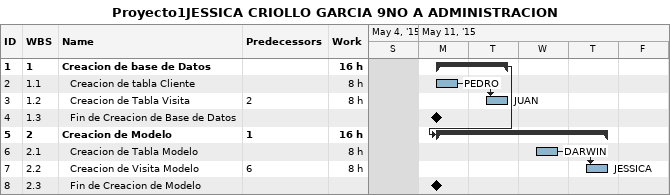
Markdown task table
Proyecto1JESSICA CRIOLLO GARCIA 9NO A ADMINISTRACION

| ID | WBS | Task | Start | Finish | Predecessors | Resources | Work (h) |
|---|---|---|---|---|---|---|---|
| 1 | 1 | **Creacion de base de Datos** | 2015-05-11 | 2015-05-12 |  |  | 16 |
| 2 | 1.1 | Creacion de tabla Cliente | 2015-05-11 | 2015-05-11 |  | PEDRO | 8 |
| 3 | 1.2 | Creacion de Tabla Visita | 2015-05-12 | 2015-05-12 | 2 | JUAN | 8 |
| 4 | 1.3 | Fin de Creacion de Base de Datos (milestone) | 2015-05-11 | 2015-05-11 |  |  |  |
| 5 | 2 | **Creacion de Modelo** | 2015-05-11 | 2015-05-14 | 1 |  | 16 |
| 6 | 2.1 | Creacion de Tabla Modelo | 2015-05-13 | 2015-05-13 |  | DARWIN | 8 |
| 7 | 2.2 | Creacion de Visita Modelo | 2015-05-14 | 2015-05-14 | 6 | JESSICA | 8 |
| 8 | 2.3 | Fin de Creacion de Modelo (milestone) | 2015-05-11 | 2015-05-11 |  |  |  |
